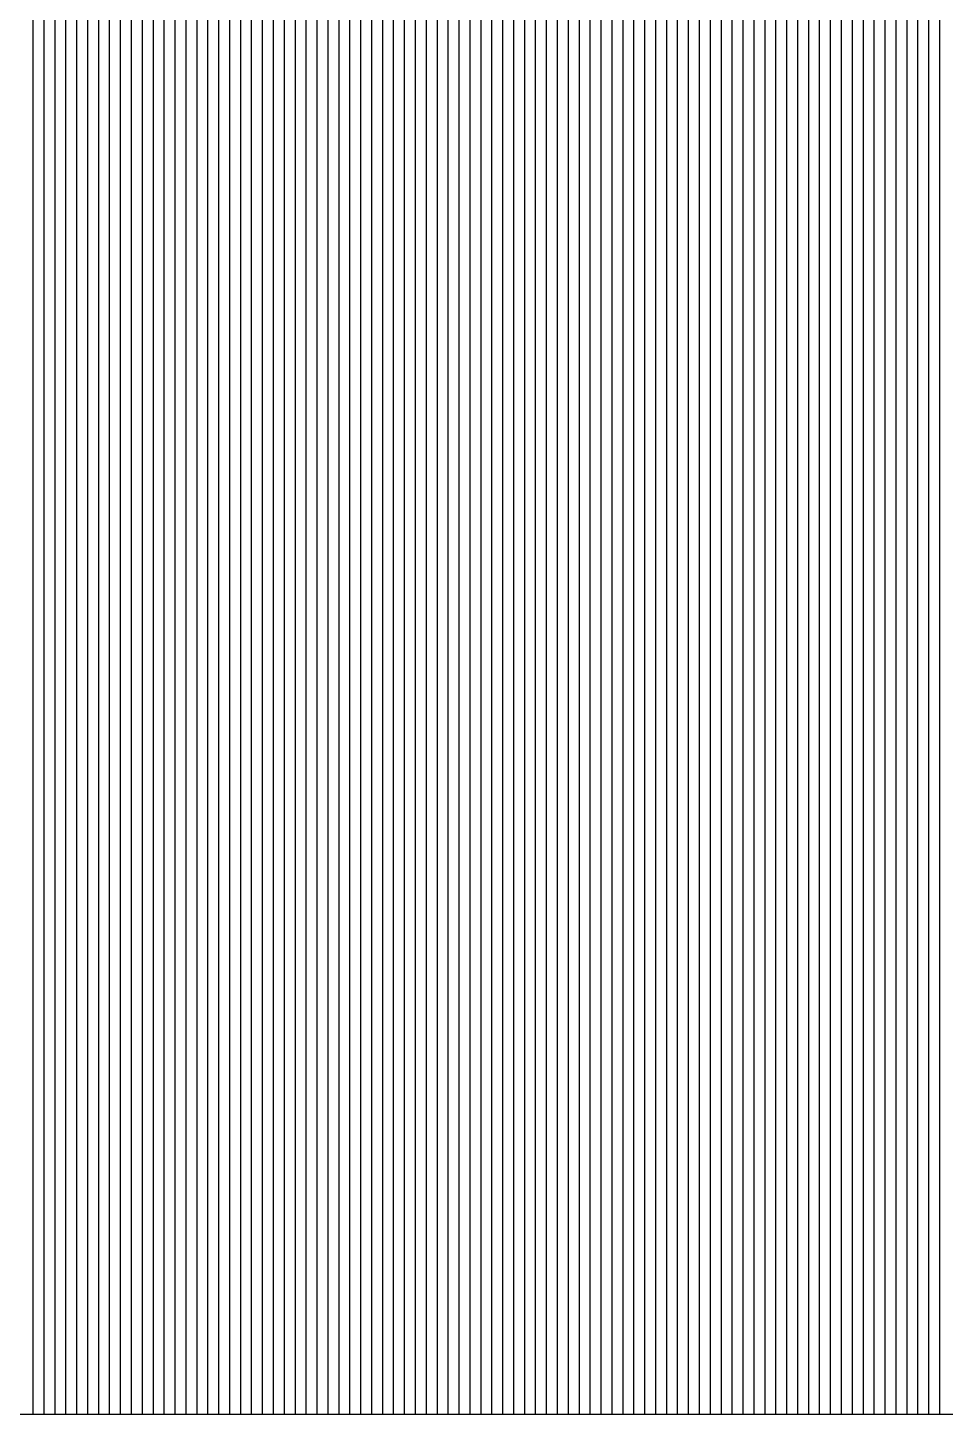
# Model space of a CAD drawing. Header units: millimetres. Extents: x -155 to -21, y -38 to 37.
# Drawn here: x -104.42 to -87.62, y -37.8 to -12.42 of the extents above; entities that cross this region are included whole.
import ezdxf

# ---------------------------------------------------------------- set-up
doc = ezdxf.new("R2010")
doc.units = ezdxf.units.MM
doc.layers.add('Layer 06', color=172, linetype='Continuous', true_color=0x0000bf)

msp = doc.modelspace()

# ---------------------------------------------------------------- linework, layer by layer
at = {"layer": 'Layer 06'}
msp.add_lwpolyline([(-20.724, -37.799), (-20.724, 37.201), (-154.524, 37.201), (-154.524, -37.799)], close=True, dxfattribs=at)
msp.add_lwpolyline([(-20.724, -37.799), (-20.724, 37.201), (-154.524, 37.201), (-154.524, -37.799)], close=True, dxfattribs=at)
msp.add_lwpolyline([(-20.724, -37.799), (-20.724, 37.201), (-154.524, 37.201), (-154.524, -37.799)], close=True, dxfattribs=at)
msp.add_lwpolyline([(-20.724, -37.799), (-20.724, 37.201), (-154.524, 37.201), (-154.524, -37.799)], close=True, dxfattribs=at)
msp.add_lwpolyline([(-20.724, -37.799), (-20.724, 37.201), (-154.524, 37.201), (-154.524, -37.799)], close=True, dxfattribs=at)
msp.add_lwpolyline([(-20.724, -37.799), (-20.724, 37.201), (-154.524, 37.201), (-154.524, -37.799)], close=True, dxfattribs=at)
msp.add_lwpolyline([(-20.724, -37.799), (-20.724, 37.201), (-154.524, 37.201), (-154.524, -37.799)], close=True, dxfattribs=at)
msp.add_lwpolyline([(-20.724, -37.799), (-20.724, 37.201), (-154.524, 37.201), (-154.524, -37.799)], close=True, dxfattribs=at)
msp.add_lwpolyline([(-20.724, -37.799), (-20.724, 37.201), (-154.524, 37.201), (-154.524, -37.799)], close=True, dxfattribs=at)
msp.add_lwpolyline([(-20.724, -37.799), (-20.724, 37.201), (-154.524, 37.201), (-154.524, -37.799)], close=True, dxfattribs=at)
msp.add_lwpolyline([(-20.724, -37.799), (-20.724, 37.201), (-154.524, 37.201), (-154.524, -37.799)], close=True, dxfattribs=at)
msp.add_lwpolyline([(-20.724, -37.799), (-20.724, 37.201), (-154.524, 37.201), (-154.524, -37.799)], close=True, dxfattribs=at)
msp.add_lwpolyline([(-20.724, -37.799), (-20.724, 37.201), (-154.524, 37.201), (-154.524, -37.799)], close=True, dxfattribs=at)
msp.add_lwpolyline([(-20.724, -37.799), (-20.724, 37.201), (-154.524, 37.201), (-154.524, -37.799)], close=True, dxfattribs=at)
msp.add_lwpolyline([(-20.724, -37.799), (-20.724, 37.201), (-154.524, 37.201), (-154.524, -37.799)], close=True, dxfattribs=at)
msp.add_lwpolyline([(-20.724, -37.799), (-20.724, 37.201), (-154.524, 37.201), (-154.524, -37.799)], close=True, dxfattribs=at)
msp.add_lwpolyline([(-20.724, -37.799), (-20.724, 37.201), (-154.524, 37.201), (-154.524, -37.799)], close=True, dxfattribs=at)
msp.add_lwpolyline([(-20.724, -37.799), (-20.724, 37.201), (-154.524, 37.201), (-154.524, -37.799)], close=True, dxfattribs=at)
msp.add_lwpolyline([(-20.724, -37.799), (-20.724, 37.201), (-154.524, 37.201), (-154.524, -37.799)], close=True, dxfattribs=at)
msp.add_lwpolyline([(-20.724, -37.799), (-20.724, 37.201), (-154.524, 37.201), (-154.524, -37.799)], close=True, dxfattribs=at)
msp.add_lwpolyline([(-20.724, -37.799), (-20.724, 37.201), (-154.524, 37.201), (-154.524, -37.799)], close=True, dxfattribs=at)
msp.add_lwpolyline([(-20.724, -37.799), (-20.724, 37.201), (-154.524, 37.201), (-154.524, -37.799)], close=True, dxfattribs=at)
msp.add_lwpolyline([(-20.724, -37.799), (-20.724, 37.201), (-154.524, 37.201), (-154.524, -37.799)], close=True, dxfattribs=at)
msp.add_lwpolyline([(-20.724, -37.799), (-20.724, 37.201), (-154.524, 37.201), (-154.524, -37.799)], close=True, dxfattribs=at)
msp.add_lwpolyline([(-20.724, -37.799), (-20.724, 37.201), (-154.524, 37.201), (-154.524, -37.799)], close=True, dxfattribs=at)
msp.add_lwpolyline([(-20.724, -37.799), (-20.724, 37.201), (-154.524, 37.201), (-154.524, -37.799)], close=True, dxfattribs=at)
msp.add_lwpolyline([(-20.724, -37.799), (-20.724, 37.201), (-154.524, 37.201), (-154.524, -37.799)], close=True, dxfattribs=at)
msp.add_lwpolyline([(-20.724, -37.799), (-20.724, 37.201), (-154.524, 37.201), (-154.524, -37.799)], close=True, dxfattribs=at)
msp.add_lwpolyline([(-20.724, -37.799), (-20.724, 37.201), (-154.524, 37.201), (-154.524, -37.799)], close=True, dxfattribs=at)
msp.add_lwpolyline([(-20.724, -37.799), (-20.724, 37.201), (-154.524, 37.201), (-154.524, -37.799)], close=True, dxfattribs=at)
msp.add_lwpolyline([(-20.724, -37.799), (-20.724, 37.201), (-154.524, 37.201), (-154.524, -37.799)], close=True, dxfattribs=at)
msp.add_lwpolyline([(-20.724, -37.799), (-20.724, 37.201), (-154.524, 37.201), (-154.524, -37.799)], close=True, dxfattribs=at)
msp.add_lwpolyline([(-20.724, -37.799), (-20.724, 37.201), (-154.524, 37.201), (-154.524, -37.799)], close=True, dxfattribs=at)
msp.add_lwpolyline([(-20.724, -37.799), (-20.724, 37.201), (-154.524, 37.201), (-154.524, -37.799)], close=True, dxfattribs=at)
msp.add_lwpolyline([(-20.724, -37.799), (-20.724, 37.201), (-154.524, 37.201), (-154.524, -37.799)], close=True, dxfattribs=at)
msp.add_lwpolyline([(-20.724, -37.799), (-20.724, 37.201), (-154.524, 37.201), (-154.524, -37.799)], close=True, dxfattribs=at)
msp.add_lwpolyline([(-20.724, -37.799), (-20.724, 37.201), (-154.524, 37.201), (-154.524, -37.799)], close=True, dxfattribs=at)
msp.add_lwpolyline([(-20.724, -37.799), (-20.724, 37.201), (-154.524, 37.201), (-154.524, -37.799)], close=True, dxfattribs=at)
msp.add_lwpolyline([(-20.724, -37.799), (-20.724, 37.201), (-154.524, 37.201), (-154.524, -37.799)], close=True, dxfattribs=at)
msp.add_lwpolyline([(-20.724, -37.799), (-20.724, 37.201), (-154.524, 37.201), (-154.524, -37.799)], close=True, dxfattribs=at)
msp.add_lwpolyline([(-20.724, -37.799), (-20.724, 37.201), (-154.524, 37.201), (-154.524, -37.799)], close=True, dxfattribs=at)
msp.add_lwpolyline([(-20.724, -37.799), (-20.724, 37.201), (-154.524, 37.201), (-154.524, -37.799)], close=True, dxfattribs=at)
msp.add_lwpolyline([(-20.724, -37.799), (-20.724, 37.201), (-154.524, 37.201), (-154.524, -37.799)], close=True, dxfattribs=at)
msp.add_lwpolyline([(-20.724, -37.799), (-20.724, 37.201), (-154.524, 37.201), (-154.524, -37.799)], close=True, dxfattribs=at)
msp.add_lwpolyline([(-20.724, -37.799), (-20.724, 37.201), (-154.524, 37.201), (-154.524, -37.799)], close=True, dxfattribs=at)
msp.add_lwpolyline([(-20.724, -37.799), (-20.724, 37.201), (-154.524, 37.201), (-154.524, -37.799)], close=True, dxfattribs=at)
for points in [[(-104.324, -37.799), (-104.324, -1.522)], [(-104.324, -37.799), (-104.324, -1.522)], [(-104.324, -37.799), (-104.324, -1.522)], [(-104.124, -37.799), (-104.124, -1.522)], [(-104.124, -37.799), (-104.124, -1.522)], [(-104.124, -37.799), (-104.124, -1.522)], [(-103.924, -37.799), (-103.924, -1.522)], [(-103.924, -37.799), (-103.924, -1.522)], [(-103.924, -37.799), (-103.924, -1.522)], [(-103.724, -37.799), (-103.724, -1.522)], [(-103.724, -37.799), (-103.724, -1.522)], [(-103.724, -37.799), (-103.724, -1.522)], [(-103.524, -37.799), (-103.524, -1.522)], [(-103.524, -37.799), (-103.524, -1.522)], [(-103.524, -37.799), (-103.524, -1.522)], [(-103.324, -37.799), (-103.324, -1.522)], [(-103.324, -37.799), (-103.324, -1.522)], [(-103.324, -37.799), (-103.324, -1.522)], [(-103.124, -37.799), (-103.124, -1.522)], [(-103.124, -37.799), (-103.124, -1.522)], [(-103.124, -37.799), (-103.124, -1.522)], [(-102.924, -37.799), (-102.924, -1.522)], [(-102.924, -37.799), (-102.924, -1.522)], [(-102.924, -37.799), (-102.924, -1.522)], [(-102.724, -37.799), (-102.724, -1.522)], [(-102.724, -37.799), (-102.724, -1.522)], [(-102.724, -37.799), (-102.724, -1.522)], [(-102.524, -37.799), (-102.524, -1.522)], [(-102.524, -37.799), (-102.524, -1.522)], [(-102.524, -37.799), (-102.524, -1.522)], [(-102.324, -37.799), (-102.324, -1.522)], [(-102.324, -37.799), (-102.324, -1.522)], [(-102.324, -37.799), (-102.324, -1.522)], [(-102.124, -37.799), (-102.124, -1.522)], [(-102.124, -37.799), (-102.124, -1.522)], [(-102.124, -37.799), (-102.124, -1.522)], [(-101.924, -37.799), (-101.924, -1.522)], [(-101.924, -37.799), (-101.924, -1.522)], [(-101.924, -37.799), (-101.924, -1.522)], [(-101.724, -37.799), (-101.724, -1.522)], [(-101.724, -37.799), (-101.724, -1.522)], [(-101.724, -37.799), (-101.724, -1.522)], [(-101.524, -37.799), (-101.524, -1.522)], [(-101.524, -37.799), (-101.524, -1.522)], [(-101.524, -37.799), (-101.524, -1.522)], [(-101.324, -37.799), (-101.324, -1.522)], [(-101.324, -37.799), (-101.324, -1.522)], [(-101.324, -37.799), (-101.324, -1.522)], [(-101.124, -37.799), (-101.124, -1.522)], [(-101.124, -37.799), (-101.124, -1.522)], [(-101.124, -37.799), (-101.124, -1.522)], [(-100.924, -37.799), (-100.924, -1.522)], [(-100.924, -37.799), (-100.924, -1.522)], [(-100.924, -37.799), (-100.924, -1.522)], [(-100.724, -37.799), (-100.724, -1.522)], [(-100.724, -37.799), (-100.724, -1.522)], [(-100.724, -37.799), (-100.724, -1.522)], [(-100.524, -37.799), (-100.524, -1.522)], [(-100.524, -37.799), (-100.524, -1.522)], [(-100.524, -37.799), (-100.524, -1.522)], [(-100.324, -37.799), (-100.324, -1.522)], [(-100.324, -37.799), (-100.324, -1.522)], [(-100.324, -37.799), (-100.324, -1.522)], [(-100.124, -37.799), (-100.124, -1.522)], [(-100.124, -37.799), (-100.124, -1.522)], [(-100.124, -37.799), (-100.124, -1.522)], [(-99.924, -37.799), (-99.924, -1.522)], [(-99.924, -37.799), (-99.924, -1.522)], [(-99.924, -37.799), (-99.924, -1.522)], [(-99.724, -37.799), (-99.724, -1.522)], [(-99.724, -37.799), (-99.724, -1.522)], [(-99.724, -37.799), (-99.724, -1.522)], [(-99.524, -37.799), (-99.524, -1.522)], [(-99.524, -37.799), (-99.524, -1.522)], [(-99.524, -37.799), (-99.524, -1.522)], [(-99.324, -37.799), (-99.324, -1.522)], [(-99.324, -37.799), (-99.324, -1.522)], [(-99.324, -37.799), (-99.324, -1.522)], [(-99.124, -37.799), (-99.124, -1.522)], [(-99.124, -37.799), (-99.124, -1.522)], [(-99.124, -37.799), (-99.124, -1.522)], [(-98.924, -37.799), (-98.924, -1.522)], [(-98.924, -37.799), (-98.924, -1.522)], [(-98.924, -37.799), (-98.924, -1.522)], [(-98.724, -37.799), (-98.724, -1.522)], [(-98.724, -37.799), (-98.724, -1.522)], [(-98.724, -37.799), (-98.724, -1.522)], [(-98.524, -37.799), (-98.524, -1.522)], [(-98.524, -37.799), (-98.524, -1.522)], [(-98.524, -37.799), (-98.524, -1.522)], [(-98.324, -37.799), (-98.324, -1.522)], [(-98.324, -37.799), (-98.324, -1.522)], [(-98.324, -37.799), (-98.324, -1.522)], [(-98.124, -37.799), (-98.124, -1.522)], [(-98.124, -37.799), (-98.124, -1.522)], [(-98.124, -37.799), (-98.124, -1.522)], [(-97.924, -37.799), (-97.924, -1.522)], [(-97.924, -37.799), (-97.924, -1.522)], [(-97.924, -37.799), (-97.924, -1.522)], [(-97.724, -37.799), (-97.724, -1.522)], [(-97.724, -37.799), (-97.724, -1.522)], [(-97.724, -37.799), (-97.724, -1.522)], [(-97.524, -37.799), (-97.524, -1.522)], [(-97.524, -37.799), (-97.524, -1.522)], [(-97.524, -37.799), (-97.524, -1.522)], [(-97.324, -37.799), (-97.324, -1.522)], [(-97.324, -37.799), (-97.324, -1.522)], [(-97.324, -37.799), (-97.324, -1.522)], [(-97.124, -37.799), (-97.124, -1.522)], [(-97.124, -37.799), (-97.124, -1.522)], [(-97.124, -37.799), (-97.124, -1.522)], [(-96.924, -37.799), (-96.924, -1.522)], [(-96.924, -37.799), (-96.924, -1.522)], [(-96.924, -37.799), (-96.924, -1.522)], [(-96.724, -37.799), (-96.724, -1.522)], [(-96.724, -37.799), (-96.724, -1.522)], [(-96.724, -37.799), (-96.724, -1.522)], [(-96.524, -37.799), (-96.524, -1.522)], [(-96.524, -37.799), (-96.524, -1.522)], [(-96.524, -37.799), (-96.524, -1.522)], [(-96.324, -37.799), (-96.324, -1.522)], [(-96.324, -37.799), (-96.324, -1.522)], [(-96.324, -37.799), (-96.324, -1.522)], [(-96.124, -37.799), (-96.124, -1.522)], [(-96.124, -37.799), (-96.124, -1.522)], [(-96.124, -37.799), (-96.124, -1.522)], [(-95.924, -37.799), (-95.924, -1.522)], [(-95.924, -37.799), (-95.924, -1.522)], [(-95.924, -37.799), (-95.924, -1.522)], [(-95.724, -37.799), (-95.724, -1.522)], [(-95.724, -37.799), (-95.724, -1.522)], [(-95.724, -37.799), (-95.724, -1.522)], [(-95.524, -37.799), (-95.524, -1.522)], [(-95.524, -37.799), (-95.524, -1.522)], [(-95.524, -37.799), (-95.524, -1.522)], [(-95.524, -37.799), (-95.524, -1.522)], [(-95.324, -37.799), (-95.324, -1.522)], [(-95.324, -37.799), (-95.324, -1.522)], [(-95.324, -37.799), (-95.324, -1.522)], [(-95.324, -37.799), (-95.324, -1.522)], [(-95.124, -37.799), (-95.124, -1.522)], [(-95.124, -37.799), (-95.124, -1.522)], [(-95.124, -37.799), (-95.124, -1.522)], [(-95.124, -37.799), (-95.124, -1.522)], [(-94.924, -37.799), (-94.924, -1.522)], [(-94.924, -37.799), (-94.924, -1.522)], [(-94.924, -37.799), (-94.924, -1.522)], [(-94.924, -37.799), (-94.924, -1.522)], [(-94.724, -37.799), (-94.724, -1.522)], [(-94.724, -37.799), (-94.724, -1.522)], [(-94.724, -37.799), (-94.724, -1.522)], [(-94.724, -37.799), (-94.724, -1.522)], [(-94.524, -37.799), (-94.524, -1.522)], [(-94.524, -37.799), (-94.524, -1.522)], [(-94.524, -37.799), (-94.524, -1.522)], [(-94.524, -37.799), (-94.524, -1.522)], [(-94.324, -37.799), (-94.324, -1.522)], [(-94.324, -37.799), (-94.324, -1.522)], [(-94.324, -37.799), (-94.324, -1.522)], [(-94.324, -37.799), (-94.324, -1.522)], [(-94.124, -37.799), (-94.124, -1.522)], [(-94.124, -37.799), (-94.124, -1.522)], [(-94.124, -37.799), (-94.124, -1.522)], [(-94.124, -37.799), (-94.124, -1.522)], [(-93.924, -37.799), (-93.924, -1.522)], [(-93.924, -37.799), (-93.924, -1.522)], [(-93.924, -37.799), (-93.924, -1.522)], [(-93.924, -37.799), (-93.924, -1.522)], [(-93.724, -37.799), (-93.724, -1.522)], [(-93.724, -37.799), (-93.724, -1.522)], [(-93.724, -37.799), (-93.724, -1.522)], [(-93.724, -37.799), (-93.724, -1.522)], [(-93.524, -37.799), (-93.524, -1.522)], [(-93.524, -37.799), (-93.524, -1.522)], [(-93.524, -37.799), (-93.524, -1.522)], [(-93.524, -37.799), (-93.524, -1.522)], [(-93.324, -37.799), (-93.324, -1.522)], [(-93.324, -37.799), (-93.324, -1.522)], [(-93.324, -37.799), (-93.324, -1.522)], [(-93.324, -37.799), (-93.324, -1.522)], [(-93.124, -37.799), (-93.124, -1.522)], [(-93.124, -37.799), (-93.124, -1.522)], [(-93.124, -37.799), (-93.124, -1.522)], [(-93.124, -37.799), (-93.124, -1.522)], [(-92.924, -37.799), (-92.924, -1.522)], [(-92.924, -37.799), (-92.924, -1.522)], [(-92.924, -37.799), (-92.924, -1.522)], [(-92.924, -37.799), (-92.924, -1.522)], [(-92.724, -37.799), (-92.724, -1.522)], [(-92.724, -37.799), (-92.724, -1.522)], [(-92.724, -37.799), (-92.724, -1.522)], [(-92.724, -37.799), (-92.724, -1.522)], [(-92.524, -18.245), (-92.524, -1.522)], [(-92.524, -37.799), (-92.524, -1.522)], [(-92.524, -37.799), (-92.524, -1.522)], [(-92.524, -37.799), (-92.524, -1.522)], [(-92.324, -18.022), (-92.324, -1.522)], [(-92.324, -37.799), (-92.324, -1.522)], [(-92.324, -37.799), (-92.324, -1.522)], [(-92.324, -37.799), (-92.324, -1.522)], [(-92.124, -17.926), (-92.124, -1.522)], [(-92.124, -37.799), (-92.124, -1.522)], [(-92.124, -37.799), (-92.124, -1.522)], [(-92.124, -37.799), (-92.124, -1.522)], [(-91.924, -17.882), (-91.924, -1.522)], [(-91.924, -37.799), (-91.924, -1.522)], [(-91.924, -37.799), (-91.924, -1.522)], [(-91.924, -37.799), (-91.924, -1.522)], [(-91.724, -17.87), (-91.724, -1.522)], [(-91.724, -37.799), (-91.724, -1.522)], [(-91.724, -37.799), (-91.724, -1.522)], [(-91.724, -37.799), (-91.724, -1.522)], [(-91.524, -17.881), (-91.524, -1.522)], [(-91.524, -37.799), (-91.524, -1.522)], [(-91.524, -37.799), (-91.524, -1.522)], [(-91.524, -37.799), (-91.524, -1.522)], [(-91.324, -17.911), (-91.324, -1.522)], [(-91.324, -37.799), (-91.324, -1.522)], [(-91.324, -37.799), (-91.324, -1.522)], [(-91.324, -37.799), (-91.324, -1.522)], [(-91.124, -17.955), (-91.124, -1.522)], [(-91.124, -37.799), (-91.124, -1.522)], [(-91.124, -37.799), (-91.124, -1.522)], [(-91.124, -37.799), (-91.124, -1.522)], [(-90.924, -18.014), (-90.924, -1.522)], [(-90.924, -37.799), (-90.924, -1.522)], [(-90.924, -37.799), (-90.924, -1.522)], [(-90.924, -37.799), (-90.924, -1.522)], [(-90.724, -12.621), (-90.724, -1.522)], [(-90.724, -18.088), (-90.724, -1.522)], [(-90.724, -37.799), (-90.724, -1.522)], [(-90.724, -37.799), (-90.724, -1.522)], [(-90.724, -37.799), (-90.724, -1.522)], [(-90.524, -12.852), (-90.524, -1.522)], [(-90.524, -18.175), (-90.524, -1.522)], [(-90.524, -37.799), (-90.524, -1.522)], [(-90.524, -37.799), (-90.524, -1.522)], [(-90.524, -37.799), (-90.524, -1.522)], [(-90.324, -13.067), (-90.324, -1.522)], [(-90.324, -18.278), (-90.324, -1.522)], [(-90.324, -37.799), (-90.324, -1.522)], [(-90.324, -37.799), (-90.324, -1.522)], [(-90.324, -37.799), (-90.324, -1.522)], [(-90.124, -13.269), (-90.124, -1.522)], [(-90.124, -18.399), (-90.124, -1.522)], [(-90.124, -37.799), (-90.124, -1.522)], [(-90.124, -37.799), (-90.124, -1.522)], [(-90.124, -37.799), (-90.124, -1.522)], [(-89.924, -13.461), (-89.924, -1.522)], [(-89.924, -18.541), (-89.924, -1.522)], [(-89.924, -37.799), (-89.924, -1.522)], [(-89.924, -37.799), (-89.924, -1.522)], [(-89.924, -37.799), (-89.924, -1.522)], [(-89.724, -13.644), (-89.724, -1.522)], [(-89.724, -18.709), (-89.724, -1.522)], [(-89.724, -37.799), (-89.724, -1.522)], [(-89.724, -37.799), (-89.724, -1.522)], [(-89.724, -37.799), (-89.724, -1.522)], [(-89.524, -13.82), (-89.524, -1.522)], [(-89.524, -18.916), (-89.524, -1.522)], [(-89.524, -37.799), (-89.524, -1.522)], [(-89.524, -37.799), (-89.524, -1.522)], [(-89.524, -37.799), (-89.524, -1.522)], [(-89.324, -13.992), (-89.324, -1.522)], [(-89.324, -19.185), (-89.324, -1.522)], [(-89.324, -34.585), (-89.324, -1.522)], [(-89.324, -37.799), (-89.324, -1.522)], [(-89.324, -37.799), (-89.324, -1.522)], [(-89.124, -14.159), (-89.124, -1.522)], [(-89.124, -19.617), (-89.124, -1.522)], [(-89.124, -34.243), (-89.124, -1.522)], [(-89.124, -37.799), (-89.124, -1.522)], [(-89.124, -37.799), (-89.124, -1.522)], [(-88.924, -14.323), (-88.924, -1.522)], [(-88.924, -30.446), (-88.924, -1.522)], [(-88.924, -33.931), (-88.924, -1.522)], [(-88.924, -37.799), (-88.924, -1.522)], [(-88.924, -37.799), (-88.924, -1.522)], [(-88.724, -14.486), (-88.724, -1.522)], [(-88.724, -30.205), (-88.724, -1.522)], [(-88.724, -33.648), (-88.724, -1.522)], [(-88.724, -37.799), (-88.724, -1.522)], [(-88.724, -37.799), (-88.724, -1.522)], [(-88.524, -14.649), (-88.524, -1.522)], [(-88.524, -29.999), (-88.524, -1.522)], [(-88.524, -33.392), (-88.524, -1.522)], [(-88.524, -37.799), (-88.524, -1.522)], [(-88.524, -37.799), (-88.524, -1.522)], [(-88.324, -14.812), (-88.324, -1.522)], [(-88.324, -29.828), (-88.324, -1.522)], [(-88.324, -33.161), (-88.324, -1.522)], [(-88.324, -37.799), (-88.324, -1.522)], [(-88.324, -37.799), (-88.324, -1.522)], [(-88.124, -14.977), (-88.124, -1.522)], [(-88.124, -29.689), (-88.124, -1.522)], [(-88.124, -32.955), (-88.124, -1.522)], [(-88.124, -37.799), (-88.124, -1.522)], [(-88.124, -37.799), (-88.124, -1.522)], [(-87.924, -15.145), (-87.924, -1.522)], [(-87.924, -29.58), (-87.924, -1.522)], [(-87.924, -32.772), (-87.924, -1.522)], [(-87.924, -37.799), (-87.924, -1.522)], [(-87.924, -37.799), (-87.924, -1.522)], [(-87.724, -15.317), (-87.724, -1.522)], [(-87.724, -29.497), (-87.724, -1.522)], [(-87.724, -32.61), (-87.724, -1.522)], [(-87.724, -37.799), (-87.724, -1.522)], [(-87.724, -37.799), (-87.724, -1.522)], [(-95.924, -37.799), (-95.924, -14.894)], [(-96.124, -37.799), (-96.124, -15.149)], [(-96.524, -37.799), (-96.524, -15.414)], [(-96.324, -37.799), (-96.324, -15.305)], [(-97.924, -37.799), (-97.924, -15.731)], [(-97.724, -37.799), (-97.724, -15.708)], [(-97.524, -37.799), (-97.524, -15.68)], [(-97.324, -37.799), (-97.324, -15.647)], [(-97.124, -37.799), (-97.124, -15.606)], [(-96.924, -37.799), (-96.924, -15.557)], [(-96.724, -37.799), (-96.724, -15.495)], [(-104.324, -37.799), (-104.324, -15.977)], [(-104.124, -37.799), (-104.124, -15.978)], [(-103.924, -37.799), (-103.924, -15.977)], [(-103.724, -37.799), (-103.724, -15.974)], [(-103.524, -37.799), (-103.524, -15.97)], [(-103.324, -37.799), (-103.324, -15.966)], [(-103.124, -37.799), (-103.124, -15.96)], [(-102.924, -37.799), (-102.924, -15.954)], [(-102.724, -37.799), (-102.724, -15.947)], [(-102.524, -37.799), (-102.524, -15.94)], [(-102.324, -37.799), (-102.324, -15.933)], [(-102.124, -37.799), (-102.124, -15.926)], [(-101.924, -37.799), (-101.924, -15.919)], [(-101.724, -37.799), (-101.724, -15.912)], [(-101.524, -37.799), (-101.524, -15.906)], [(-101.324, -37.799), (-101.324, -15.9)], [(-101.124, -37.799), (-101.124, -15.894)], [(-100.924, -37.799), (-100.924, -15.888)], [(-100.724, -37.799), (-100.724, -15.881)], [(-100.524, -37.799), (-100.524, -15.875)], [(-100.324, -37.799), (-100.324, -15.869)], [(-100.124, -37.799), (-100.124, -15.862)], [(-99.924, -37.799), (-99.924, -15.855)], [(-99.724, -37.799), (-99.724, -15.847)], [(-99.524, -37.799), (-99.524, -15.839)], [(-99.324, -37.799), (-99.324, -15.83)], [(-99.124, -37.799), (-99.124, -15.82)], [(-98.924, -37.799), (-98.924, -15.81)], [(-98.724, -37.799), (-98.724, -15.798)], [(-98.524, -37.799), (-98.524, -15.784)], [(-98.324, -37.799), (-98.324, -15.769)], [(-98.124, -37.799), (-98.124, -15.751)], [(-104.324, -37.799), (-104.324, -18.324)], [(-104.124, -37.799), (-104.124, -18.312)], [(-103.924, -37.799), (-103.924, -18.302)], [(-103.724, -37.799), (-103.724, -18.294)], [(-103.524, -37.799), (-103.524, -18.286)], [(-103.324, -37.799), (-103.324, -18.281)], [(-103.124, -37.799), (-103.124, -18.277)], [(-102.924, -37.799), (-102.924, -18.276)], [(-102.724, -37.799), (-102.724, -18.277)], [(-102.524, -37.799), (-102.524, -18.281)], [(-102.324, -37.799), (-102.324, -18.288)], [(-102.124, -37.799), (-102.124, -18.298)], [(-101.924, -37.799), (-101.924, -18.312)], [(-101.724, -37.799), (-101.724, -18.329)], [(-101.524, -37.799), (-101.524, -18.349)], [(-101.324, -37.799), (-101.324, -18.373)], [(-101.124, -37.799), (-101.124, -18.4)], [(-100.924, -37.799), (-100.924, -18.432)], [(-100.724, -37.799), (-100.724, -18.467)], [(-100.524, -37.799), (-100.524, -18.505)], [(-100.324, -37.799), (-100.324, -18.548)], [(-100.124, -37.799), (-100.124, -18.596)], [(-99.924, -37.799), (-99.924, -18.647)], [(-99.724, -37.799), (-99.724, -18.704)], [(-99.524, -37.799), (-99.524, -18.766)], [(-99.324, -37.799), (-99.324, -18.833)], [(-99.124, -37.799), (-99.124, -18.905)], [(-98.924, -37.799), (-98.924, -18.984)], [(-98.724, -37.799), (-98.724, -19.069)], [(-98.524, -37.799), (-98.524, -19.162)], [(-98.324, -37.799), (-98.324, -19.261)], [(-92.524, -37.799), (-92.524, -19.214)], [(-98.124, -37.799), (-98.124, -19.369)], [(-97.924, -37.799), (-97.924, -19.485)], [(-97.724, -37.799), (-97.724, -19.61)], [(-97.524, -37.799), (-97.524, -19.744)], [(-92.324, -37.799), (-92.324, -19.691)], [(-97.324, -37.799), (-97.324, -19.888)], [(-97.124, -37.799), (-97.124, -20.041)], [(-92.124, -37.799), (-92.124, -20.023)], [(-96.924, -37.799), (-96.924, -20.205)], [(-91.924, -37.799), (-91.924, -20.291)], [(-104.324, -34.008), (-104.324, -20.54)], [(-104.124, -34.24), (-104.124, -20.509)], [(-103.924, -34.48), (-103.924, -20.481)], [(-103.724, -37.799), (-103.724, -34.719), (-103.724, -20.458)], [(-103.524, -37.799), (-103.524, -20.439)], [(-103.324, -37.799), (-103.324, -20.425)], [(-103.124, -37.799), (-103.124, -20.416)], [(-102.924, -37.799), (-102.924, -20.412)], [(-102.724, -37.799), (-102.724, -20.413)], [(-102.524, -37.799), (-102.524, -20.421)], [(-102.324, -37.799), (-102.324, -20.434)], [(-102.124, -37.799), (-102.124, -20.454)], [(-101.924, -37.799), (-101.924, -20.481)], [(-101.724, -37.799), (-101.724, -20.514)], [(-101.524, -37.799), (-101.524, -20.554)], [(-96.724, -37.799), (-96.724, -20.378)], [(-96.524, -37.799), (-96.524, -20.56)], [(-91.724, -37.799), (-91.724, -20.518)], [(-89.124, -30.725), (-89.124, -20.477)], [(-101.324, -37.799), (-101.324, -20.602)], [(-101.124, -37.799), (-101.124, -20.655)], [(-100.924, -37.799), (-100.924, -20.716)], [(-100.724, -37.799), (-100.724, -20.785)], [(-96.324, -37.799), (-96.324, -20.752)], [(-91.524, -37.799), (-91.524, -20.714)], [(-100.524, -37.799), (-100.524, -20.86)], [(-100.324, -37.799), (-100.324, -20.943)], [(-100.124, -37.799), (-100.124, -21.034)], [(-96.124, -37.799), (-96.124, -20.952)], [(-91.324, -37.799), (-91.324, -20.881)], [(-91.124, -37.799), (-91.124, -21.023)], [(-89.324, -31.042), (-89.324, -20.884)], [(-99.924, -37.799), (-99.924, -21.133)], [(-99.724, -37.799), (-99.724, -21.24)], [(-95.924, -37.799), (-95.924, -21.161)], [(-90.924, -37.799), (-90.924, -21.141)], [(-90.724, -34.375), (-90.724, -21.232)], [(-90.524, -33.78), (-90.524, -21.298)], [(-89.924, -32.232), (-89.924, -21.307)], [(-89.724, -31.795), (-89.724, -21.232)], [(-89.524, -31.399), (-89.524, -21.1)], [(-99.524, -37.799), (-99.524, -21.356)], [(-99.324, -37.799), (-99.324, -21.481)], [(-95.724, -37.799), (-95.724, -21.376)], [(-90.324, -33.224), (-90.324, -21.334)], [(-90.124, -32.708), (-90.124, -21.339)], [(-99.124, -37.799), (-99.124, -21.614)], [(-98.924, -37.799), (-98.924, -21.757)], [(-95.524, -37.799), (-95.524, -21.599)], [(-95.324, -37.799), (-95.324, -21.827)], [(-98.724, -37.799), (-98.724, -21.909)], [(-98.524, -37.799), (-98.524, -22.07)], [(-95.124, -37.799), (-95.124, -22.062)], [(-98.324, -37.799), (-98.324, -22.241)], [(-94.924, -37.799), (-94.924, -22.3)], [(-98.124, -37.799), (-98.124, -22.421)], [(-94.724, -37.799), (-94.724, -22.544)], [(-97.924, -37.799), (-97.924, -22.611)], [(-97.724, -37.799), (-97.724, -22.81)], [(-94.524, -37.799), (-94.524, -22.792)], [(-97.524, -37.799), (-97.524, -23.018)], [(-94.324, -37.799), (-94.324, -23.044)], [(-103.124, -31.486), (-103.124, -23.326)], [(-102.924, -31.748), (-102.924, -23.302)], [(-102.724, -32.011), (-102.724, -23.29)], [(-102.524, -32.275), (-102.524, -23.291)], [(-102.324, -32.543), (-102.324, -23.305)], [(-102.124, -32.813), (-102.124, -23.333)], [(-97.324, -37.799), (-97.324, -23.236)], [(-94.124, -37.799), (-94.124, -23.301)], [(-103.924, -30.432), (-103.924, -23.553)], [(-103.724, -30.698), (-103.724, -23.476)], [(-103.524, -30.962), (-103.524, -23.413)], [(-103.324, -31.224), (-103.324, -23.363)], [(-101.924, -33.088), (-101.924, -23.374)], [(-101.724, -33.368), (-101.724, -23.428)], [(-101.524, -33.654), (-101.524, -23.495)], [(-101.324, -33.948), (-101.324, -23.575)], [(-97.124, -37.799), (-97.124, -23.462)], [(-93.924, -37.799), (-93.924, -23.562)], [(-104.324, -29.883), (-104.324, -23.752)], [(-104.124, -30.161), (-104.124, -23.644)], [(-101.124, -34.251), (-101.124, -23.668)], [(-100.924, -34.563), (-100.924, -23.774)], [(-96.924, -37.799), (-96.924, -23.697)], [(-93.724, -37.799), (-93.724, -23.828)], [(-100.724, -37.799), (-100.724, -23.893)], [(-100.524, -37.799), (-100.524, -24.024)], [(-96.724, -37.799), (-96.724, -23.941)], [(-93.524, -37.799), (-93.524, -24.1)], [(-100.324, -37.799), (-100.324, -24.169)], [(-100.124, -37.799), (-100.124, -24.327)], [(-96.524, -37.799), (-96.524, -24.194)], [(-99.924, -37.799), (-99.924, -24.499)], [(-96.324, -37.799), (-96.324, -24.455)], [(-93.324, -37.799), (-93.324, -24.379)], [(-99.724, -37.799), (-99.724, -24.684)], [(-96.124, -37.799), (-96.124, -24.726)], [(-93.124, -37.799), (-93.124, -24.669)], [(-99.524, -37.799), (-99.524, -24.882)], [(-99.324, -37.799), (-99.324, -25.094)], [(-95.924, -37.799), (-95.924, -25.006)], [(-92.924, -37.799), (-92.924, -24.97)], [(-99.124, -37.799), (-99.124, -25.319)], [(-95.724, -37.799), (-95.724, -25.297)], [(-92.724, -37.799), (-92.724, -25.288)], [(-98.924, -37.799), (-98.924, -25.558)], [(-95.524, -37.799), (-95.524, -25.601)], [(-92.524, -37.799), (-92.524, -25.628)], [(-98.724, -37.799), (-98.724, -25.811)], [(-98.524, -37.799), (-98.524, -26.077)], [(-95.324, -37.799), (-95.324, -25.918)], [(-92.324, -37.799), (-92.324, -26.001)], [(-98.324, -37.799), (-98.324, -26.357)], [(-95.124, -37.799), (-95.124, -26.253)], [(-98.124, -37.799), (-98.124, -26.65)], [(-94.924, -37.799), (-94.924, -26.61)], [(-92.124, -34.41), (-92.124, -26.424)], [(-97.924, -37.799), (-97.924, -26.958)], [(-94.724, -37.799), (-94.724, -26.996)], [(-91.924, -33.215), (-91.924, -26.932)], [(-97.724, -37.799), (-97.724, -27.282)], [(-97.524, -37.799), (-97.524, -27.621)], [(-94.524, -37.799), (-94.524, -27.418)], [(-91.724, -31.872), (-91.724, -27.619)], [(-94.324, -37.799), (-94.324, -27.893)], [(-97.324, -37.799), (-97.324, -27.979)], [(-97.124, -37.799), (-97.124, -28.358)], [(-94.124, -37.799), (-94.124, -28.443)], [(-96.924, -37.799), (-96.924, -28.762)], [(-93.924, -37.799), (-93.924, -29.117)], [(-96.724, -37.799), (-96.724, -29.198)], [(-96.524, -37.799), (-96.524, -29.676)], [(-93.724, -37.799), (-93.724, -30.045)], [(-96.324, -37.799), (-96.324, -30.212)], [(-96.124, -37.799), (-96.124, -30.834)], [(-95.924, -37.799), (-95.924, -31.601)], [(-95.724, -37.799), (-95.724, -32.683)], [(-104.324, -37.799), (-104.324, -34.719)], [(-104.324, -37.799), (-104.324, -34.719)], [(-104.324, -37.799), (-104.324, -34.719)], [(-104.124, -37.799), (-104.124, -34.719)], [(-104.124, -37.799), (-104.124, -34.719)], [(-104.124, -37.799), (-104.124, -34.719)], [(-103.924, -37.799), (-103.924, -34.719)], [(-103.924, -37.799), (-103.924, -34.719)], [(-103.924, -37.799), (-103.924, -34.719)], [(-103.724, -37.799), (-103.724, -34.719)], [(-103.724, -37.799), (-103.724, -34.719)], [(-103.524, -37.799), (-103.524, -34.719)], [(-103.524, -37.799), (-103.524, -34.719)], [(-103.324, -37.799), (-103.324, -34.719)], [(-103.324, -37.799), (-103.324, -34.719)], [(-103.124, -37.799), (-103.124, -34.719)], [(-103.124, -37.799), (-103.124, -34.719)], [(-102.924, -37.799), (-102.924, -34.719)], [(-102.924, -37.799), (-102.924, -34.719)], [(-102.724, -37.799), (-102.724, -34.719)], [(-102.724, -37.799), (-102.724, -34.719)], [(-102.524, -37.799), (-102.524, -34.719)], [(-102.524, -37.799), (-102.524, -34.719)], [(-102.324, -37.799), (-102.324, -34.719)], [(-102.324, -37.799), (-102.324, -34.719)], [(-102.124, -37.799), (-102.124, -34.719)], [(-102.124, -37.799), (-102.124, -34.719)], [(-101.924, -37.799), (-101.924, -34.719)], [(-101.924, -37.799), (-101.924, -34.719)], [(-101.724, -37.799), (-101.724, -34.719)], [(-101.724, -37.799), (-101.724, -34.719)], [(-101.524, -37.799), (-101.524, -34.719)], [(-101.524, -37.799), (-101.524, -34.719)], [(-101.324, -37.799), (-101.324, -34.719)], [(-101.324, -37.799), (-101.324, -34.719)], [(-101.124, -37.799), (-101.124, -34.719)], [(-101.124, -37.799), (-101.124, -34.719)], [(-100.924, -37.799), (-100.924, -34.719)], [(-100.924, -37.799), (-100.924, -34.719)], [(-100.724, -37.799), (-100.724, -34.719)], [(-100.524, -37.799), (-100.524, -34.719)], [(-100.324, -37.799), (-100.324, -34.719)], [(-100.124, -37.799), (-100.124, -34.719)], [(-99.924, -37.799), (-99.924, -34.719)], [(-99.724, -37.799), (-99.724, -34.719)], [(-99.524, -37.799), (-99.524, -34.719)], [(-99.324, -37.799), (-99.324, -34.719)], [(-99.124, -37.799), (-99.124, -34.719)], [(-98.924, -37.799), (-98.924, -34.719)], [(-98.724, -37.799), (-98.724, -34.719)], [(-98.524, -37.799), (-98.524, -34.719)], [(-98.324, -37.799), (-98.324, -34.719)], [(-98.124, -37.799), (-98.124, -34.719)], [(-97.924, -37.799), (-97.924, -34.719)], [(-97.724, -37.799), (-97.724, -34.719)], [(-97.524, -37.799), (-97.524, -34.719)], [(-97.324, -37.799), (-97.324, -34.719)], [(-97.124, -37.799), (-97.124, -34.719)], [(-96.924, -37.799), (-96.924, -34.719)], [(-96.724, -37.799), (-96.724, -34.719)], [(-96.524, -37.799), (-96.524, -34.719)], [(-96.324, -37.799), (-96.324, -34.719)], [(-96.124, -37.799), (-96.124, -34.719)], [(-95.924, -37.799), (-95.924, -34.719)], [(-95.724, -37.799), (-95.724, -34.719)], [(-95.524, -37.799), (-95.524, -34.719)], [(-95.524, -37.799), (-95.524, -34.719)], [(-95.324, -37.799), (-95.324, -34.719)], [(-95.324, -37.799), (-95.324, -34.719)], [(-95.124, -37.799), (-95.124, -34.719)], [(-95.124, -37.799), (-95.124, -34.719)], [(-94.924, -37.799), (-94.924, -34.719)], [(-94.924, -37.799), (-94.924, -34.719)], [(-94.724, -37.799), (-94.724, -34.719)], [(-94.724, -37.799), (-94.724, -34.719)], [(-94.524, -37.799), (-94.524, -34.719)], [(-94.524, -37.799), (-94.524, -34.719)], [(-94.324, -37.799), (-94.324, -34.719)], [(-94.324, -37.799), (-94.324, -34.719)], [(-94.124, -37.799), (-94.124, -34.719)], [(-94.124, -37.799), (-94.124, -34.719)], [(-93.924, -37.799), (-93.924, -34.719)], [(-93.924, -37.799), (-93.924, -34.719)], [(-93.724, -37.799), (-93.724, -34.719)], [(-93.724, -37.799), (-93.724, -34.719)], [(-93.524, -37.799), (-93.524, -34.719)], [(-93.524, -37.799), (-93.524, -34.719)], [(-93.524, -37.799), (-93.524, -34.719)], [(-93.324, -37.799), (-93.324, -34.719)], [(-93.324, -37.799), (-93.324, -34.719)], [(-93.324, -37.799), (-93.324, -34.719)], [(-93.124, -37.799), (-93.124, -34.719)], [(-93.124, -37.799), (-93.124, -34.719)], [(-93.124, -37.799), (-93.124, -34.719)], [(-92.924, -37.799), (-92.924, -34.719)], [(-92.924, -37.799), (-92.924, -34.719)], [(-92.924, -37.799), (-92.924, -34.719)], [(-92.724, -37.799), (-92.724, -34.719)], [(-92.724, -37.799), (-92.724, -34.719)], [(-92.724, -37.799), (-92.724, -34.719)], [(-92.524, -37.799), (-92.524, -34.719)], [(-92.524, -37.799), (-92.524, -34.719)], [(-92.524, -37.799), (-92.524, -34.719)], [(-92.324, -37.799), (-92.324, -34.719)], [(-92.324, -37.799), (-92.324, -34.719)], [(-92.324, -37.799), (-92.324, -34.719)], [(-92.124, -37.799), (-92.124, -34.719)], [(-92.124, -37.799), (-92.124, -34.719)], [(-92.124, -37.799), (-92.124, -34.719)], [(-92.124, -37.799), (-92.124, -34.719)], [(-91.924, -37.799), (-91.924, -34.719)], [(-91.924, -37.799), (-91.924, -34.719)], [(-91.924, -37.799), (-91.924, -34.719)], [(-91.924, -37.799), (-91.924, -34.719)], [(-91.724, -37.799), (-91.724, -34.719)], [(-91.724, -37.799), (-91.724, -34.719)], [(-91.724, -37.799), (-91.724, -34.719)], [(-91.724, -37.799), (-91.724, -34.719)], [(-91.524, -37.799), (-91.524, -34.719)], [(-91.524, -37.799), (-91.524, -34.719)], [(-91.524, -37.799), (-91.524, -34.719)], [(-91.524, -37.799), (-91.524, -34.719)], [(-91.324, -37.799), (-91.324, -34.719)], [(-91.324, -37.799), (-91.324, -34.719)], [(-91.324, -37.799), (-91.324, -34.719)], [(-91.324, -37.799), (-91.324, -34.719)], [(-91.124, -37.799), (-91.124, -34.719)], [(-91.124, -37.799), (-91.124, -34.719)], [(-91.124, -37.799), (-91.124, -34.719)], [(-91.124, -37.799), (-91.124, -34.719)], [(-90.924, -37.799), (-90.924, -34.719)], [(-90.924, -37.799), (-90.924, -34.719)], [(-90.924, -37.799), (-90.924, -34.719)], [(-90.924, -37.799), (-90.924, -34.719)], [(-90.724, -37.799), (-90.724, -34.719)], [(-90.724, -37.799), (-90.724, -34.719)], [(-90.724, -37.799), (-90.724, -34.719)], [(-90.724, -37.799), (-90.724, -34.719)], [(-90.724, -37.799), (-90.724, -34.719)], [(-90.524, -37.799), (-90.524, -34.719)], [(-90.524, -37.799), (-90.524, -34.719)], [(-90.524, -37.799), (-90.524, -34.719)], [(-90.524, -37.799), (-90.524, -34.719)], [(-90.524, -37.799), (-90.524, -34.719)], [(-90.324, -37.799), (-90.324, -34.719)], [(-90.324, -37.799), (-90.324, -34.719)], [(-90.324, -37.799), (-90.324, -34.719)], [(-90.324, -37.799), (-90.324, -34.719)], [(-90.324, -37.799), (-90.324, -34.719)], [(-90.124, -37.799), (-90.124, -34.719)], [(-90.124, -37.799), (-90.124, -34.719)], [(-90.124, -37.799), (-90.124, -34.719)], [(-90.124, -37.799), (-90.124, -34.719)], [(-90.124, -37.799), (-90.124, -34.719)], [(-89.924, -37.799), (-89.924, -34.719)], [(-89.924, -37.799), (-89.924, -34.719)], [(-89.924, -37.799), (-89.924, -34.719)], [(-89.924, -37.799), (-89.924, -34.719)], [(-89.924, -37.799), (-89.924, -34.719)], [(-89.724, -37.799), (-89.724, -34.719)], [(-89.724, -37.799), (-89.724, -34.719)], [(-89.724, -37.799), (-89.724, -34.719)], [(-89.724, -37.799), (-89.724, -34.719)], [(-89.724, -37.799), (-89.724, -34.719)], [(-89.524, -37.799), (-89.524, -34.719)], [(-89.524, -37.799), (-89.524, -34.719)], [(-89.524, -37.799), (-89.524, -34.719)], [(-89.524, -37.799), (-89.524, -34.719)], [(-89.524, -37.799), (-89.524, -34.719)], [(-89.324, -37.799), (-89.324, -34.719)], [(-89.324, -37.799), (-89.324, -34.719)], [(-89.324, -37.799), (-89.324, -34.719)], [(-89.324, -37.799), (-89.324, -34.719)], [(-89.324, -37.799), (-89.324, -34.719)], [(-89.324, -37.799), (-89.324, -34.719)], [(-89.124, -37.799), (-89.124, -34.719)], [(-89.124, -37.799), (-89.124, -34.719)], [(-89.124, -37.799), (-89.124, -34.719)], [(-89.124, -37.799), (-89.124, -34.719)], [(-89.124, -37.799), (-89.124, -34.719)], [(-89.124, -37.799), (-89.124, -34.719)], [(-88.924, -37.799), (-88.924, -34.719)], [(-88.924, -37.799), (-88.924, -34.719)], [(-88.924, -37.799), (-88.924, -34.719)], [(-88.924, -37.799), (-88.924, -34.719)], [(-88.924, -37.799), (-88.924, -34.719)], [(-88.924, -37.799), (-88.924, -34.719)], [(-88.724, -37.799), (-88.724, -34.719)], [(-88.724, -37.799), (-88.724, -34.719)], [(-88.724, -37.799), (-88.724, -34.719)], [(-88.724, -37.799), (-88.724, -34.719)], [(-88.724, -37.799), (-88.724, -34.719)], [(-88.724, -37.799), (-88.724, -34.719)], [(-88.524, -37.799), (-88.524, -34.719)], [(-88.524, -37.799), (-88.524, -34.719)], [(-88.524, -37.799), (-88.524, -34.719)], [(-88.524, -37.799), (-88.524, -34.719)], [(-88.524, -37.799), (-88.524, -34.719)], [(-88.524, -37.799), (-88.524, -34.719)], [(-88.324, -37.799), (-88.324, -34.719)], [(-88.324, -37.799), (-88.324, -34.719)], [(-88.324, -37.799), (-88.324, -34.719)], [(-88.324, -37.799), (-88.324, -34.719)], [(-88.324, -37.799), (-88.324, -34.719)], [(-88.324, -37.799), (-88.324, -34.719)], [(-88.124, -37.799), (-88.124, -34.719)], [(-88.124, -37.799), (-88.124, -34.719)], [(-88.124, -37.799), (-88.124, -34.719)], [(-88.124, -37.799), (-88.124, -34.719)], [(-88.124, -37.799), (-88.124, -34.719)], [(-88.124, -37.799), (-88.124, -34.719)], [(-87.924, -37.799), (-87.924, -34.719)], [(-87.924, -37.799), (-87.924, -34.719)], [(-87.924, -37.799), (-87.924, -34.719)], [(-87.924, -37.799), (-87.924, -34.719)], [(-87.924, -37.799), (-87.924, -34.719)], [(-87.924, -37.799), (-87.924, -34.719)], [(-87.724, -37.799), (-87.724, -34.719)], [(-87.724, -37.799), (-87.724, -34.719)], [(-87.724, -37.799), (-87.724, -34.719)], [(-87.724, -37.799), (-87.724, -34.719)], [(-87.724, -37.799), (-87.724, -34.719)], [(-87.724, -37.799), (-87.724, -34.719)]]:
    msp.add_lwpolyline(points, dxfattribs=at)
for points in [[(-95.724, -13.34, 45), (-95.724, -7.431, 45), (-95.724, -1.522, 45)], [(-95.724, -37.799, 45), (-95.724, -26.02, 45), (-95.724, -14.242, 45)]]:
    msp.add_open_spline(points, degree=2, dxfattribs=at)
at = {"layer": 'Layer 06', "extrusion": (1, -1.2596e-13, 1.3535e-11)}
msp.add_open_spline([(-95.724, -14.242, 45), (-95.724, -13.949, 45.006), (-95.724, -13.648, 45.006), (-95.724, -13.34, 45)], degree=3, dxfattribs=at)

doc.saveas('drawing.dxf')
